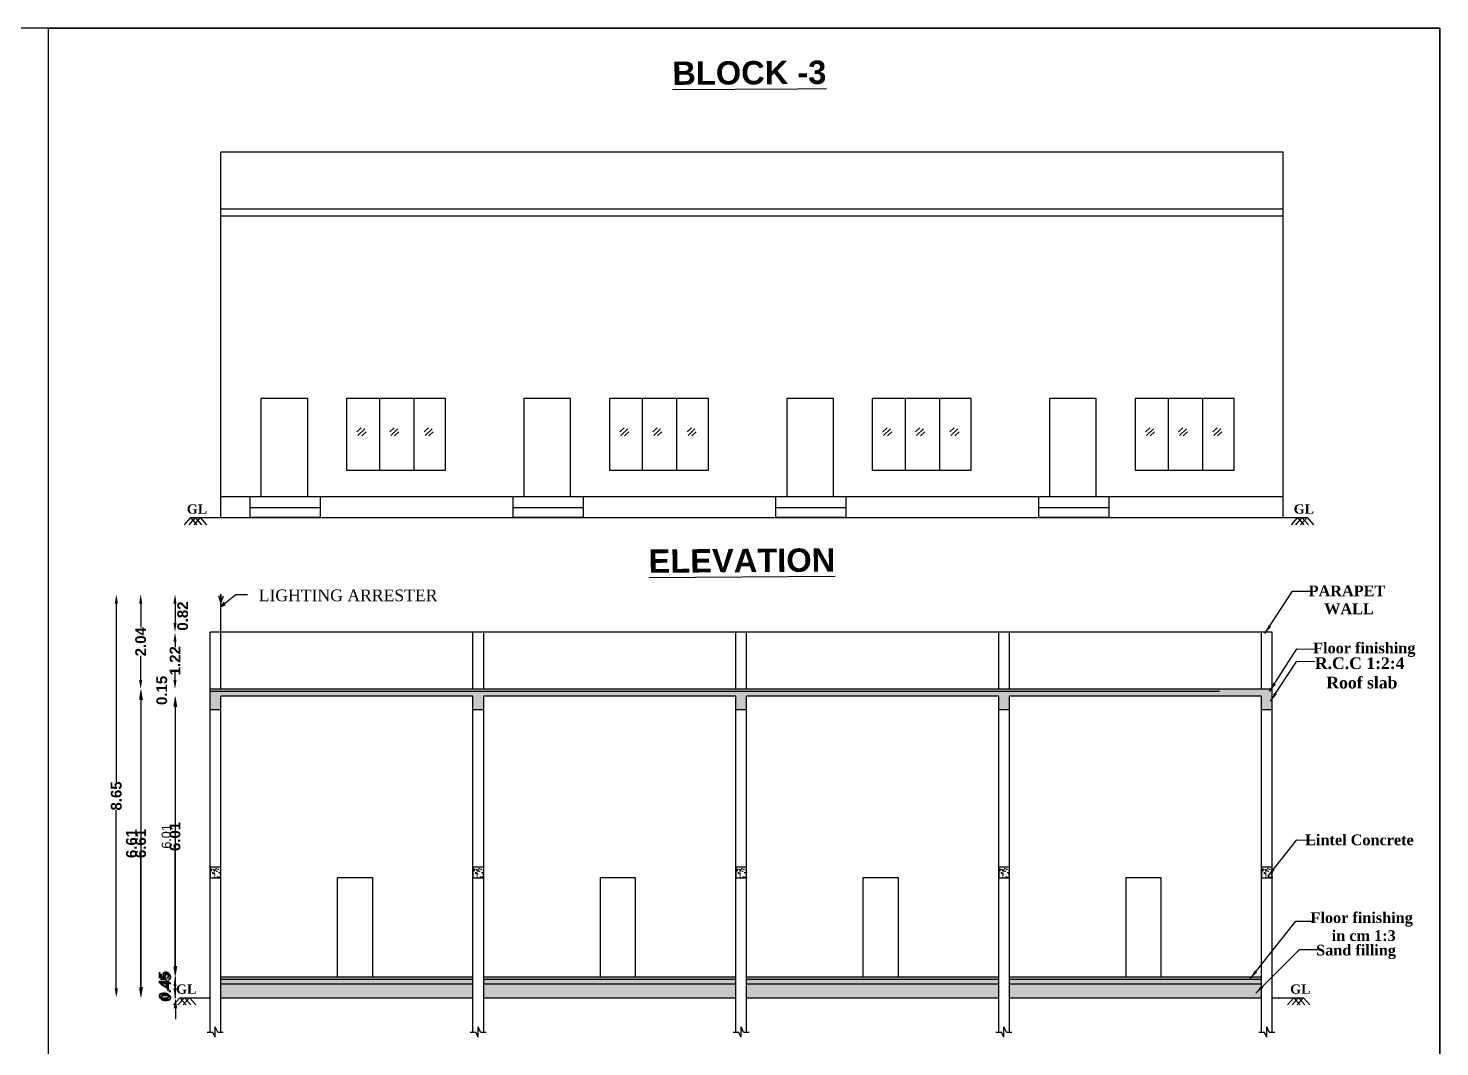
# Model space of a CAD drawing. Header units: metres. Extents: x 515 to 706, y -4 to 163.
# Drawn here: x 675.36 to 705.59, y 128.92 to 150.75 of the extents above; entities that cross this region are included whole.
import ezdxf

# ---------------------------------------------------------------- set-up
doc = ezdxf.new("R2010")
doc.units = ezdxf.units.M
doc.header["$MEASUREMENT"] = 0
doc.linetypes.add('PHANTOM2', pattern=[1.25, 0.625, -0.125, 0.125, -0.125, 0.125, -0.125])
doc.layers.add('BLK_3_FLR_0_REGULAR_ROOM_1', color=3, linetype='Continuous')
doc.layers.add('BLK_3_HT_OF_BLDG', color=4, linetype='Continuous', lineweight=30)
doc.layers.add('BLK_3_PLINTH_HEIGHT', color=4, linetype='Continuous', lineweight=30)
doc.styles.add('ARIAL', font='arialbd.ttf', dxfattribs={"height": 0.23})
doc.styles.add('working', font='arialbd.ttf', dxfattribs={"height": 0.23})
doc.dimstyles.new('new model', dxfattribs={"dimtxt": 0.23, "dimasz": 0.2, "dimexe": 0.1, "dimexo": 0.1, "dimgap": 0, "dimtad": 0, "dimzin": 1, "dimdsep": 46, "dimtxsty": 'working', "dimcen": 0.09, "dimse1": 1, "dimse2": 1, "dimclrd": 256, "dimclrt": 256, "dimadec": 1, "dimazin": 0, "dimtfac": 1, "dimtofl": 0, "dimtmove": 0, "dimatfit": 3, "dimfxl": 0, "dimtolj": 1, "dimtzin": 0, "dimlwd": -1, "dimlwe": -1, "dimarcsym": 0})
doc.dimstyles.new('OPEN SPACE', dxfattribs={"dimtxt": 0.23, "dimasz": 0.23, "dimexe": 0.1875, "dimexo": 0.0625, "dimgap": 0.09, "dimtad": 3, "dimzin": 0, "dimdsep": 46, "dimtxsty": 'ARIAL', "dimcen": 0.09, "dimse1": 1, "dimse2": 1, "dimclrd": 256, "dimclre": 256, "dimadec": 0, "dimazin": 0, "dimtfac": 0.5, "dimtix": 1, "dimtmove": 0, "dimatfit": 3, "dimfxl": 0, "dimtolj": 1, "dimtzin": 0, "dimarcsym": 0})
doc.dimstyles.new('PROJECT in CIVIL', dxfattribs={"dimscale": 25, "dimtxt": 0.3, "dimasz": 0.3, "dimexe": 0.3, "dimexo": 0.3, "dimgap": 0.1, "dimtad": 1, "dimdec": 1, "dimzin": 0, "dimdsep": 46, "dimlunit": 3, "dimtxsty": 'Standard', "dimblk": 'OBLIQUE', "dimcen": 0, "dimclrd": 8, "dimclre": 8, "dimclrt": 5, "dimadec": 0, "dimazin": 0, "dimtfac": 1, "dimtdec": 1, "dimtofl": 0, "dimtmove": 0, "dimatfit": 3, "dimfxl": 0, "dimtolj": 1, "dimtzin": 0, "dimarcsym": 0})
doc.dimstyles.new('Standard$0', dxfattribs={"dimtxt": 0.2, "dimasz": 0.23, "dimexe": 0.1805, "dimexo": 0.0625, "dimgap": 0.0955, "dimtad": 1, "dimzin": 0, "dimdsep": 46, "dimtxsty": 'Standard', "dimcen": 0, "dimdle": 440, "dimse1": 1, "dimse2": 1, "dimclrd": 256, "dimclrt": 256, "dimadec": 0, "dimazin": 0, "dimtfac": 1, "dimtofl": 0, "dimtmove": 0, "dimatfit": 3, "dimfxl": 0, "dimtolj": 1, "dimarcsym": 0})
pattern_1 = [(50, (-165.44864, 160.65447), (0.18218467, -0.015939086), [0.01905, -0.20955]), (355, (-165.44864, 160.65447), (-0.03524342, 0.191056845), [0.01524, -0.167640584]), (100.451445, (-165.43346, 160.65314), (0.146941247, 0.175117752), [0.01619001, -0.178090245]), (46.1842, (-165.44864, 160.70527), (0.27107904, -0.04204233), [0.028575, -0.314325]), (96.635558, (-165.42605, 160.70177), (0.237404134, 0.247426125), [0.02428502, -0.26713561]), (351.18415, (-165.44864, 160.70527), (0.23740413, 0.247426125), [0.02285997, -0.25145973]), (21, (-165.42324, 160.69257), (0.15161439, -0.102265198), [0.01905, -0.20955]), (326, (-165.42324, 160.69257), (0.06180203, 0.184187966), [0.01524, -0.16764]), (71.451445, (-165.4106, 160.68405), (0.21341642, 0.08192277), [0.01619001, -0.178089938]), (37.5, (-165.44864, 160.65447), (0.0030886033, 0.084555039), [0, -0.165608, 0, -0.17018, 0, -0.168275]), (7.5, (-165.44864, 160.65447), (0.0668196625, 0.100180575), [0, -0.097028, 0, -0.161798, 0, -0.064135]), (327.5, (-165.50528, 160.65447), (0.135590595, -0.005728744), [0, -0.0635, 0, -0.19812, 0, -0.26289]), (317.5, (-165.53068, 160.65447), (0.148129181, 0.025426491), [0, -0.08255, 0, -0.131572, 0, -0.18669])]

# ---------------------------------------------------------------- blocks, each defined once
blk = doc.blocks.new('*D250')
at = {"layer": 'BLK_3_HT_OF_BLDG', "color": 5, "lineweight": -2}
blk.add_line((677.776, 130.205), (677.776, 136.355), dxfattribs=at)
at = {"layer": 'BLK_3_HT_OF_BLDG', "color": 5, "lineweight": 40}
for points in [[(677.738, 136.355), (677.814, 136.355), (677.776, 136.585)], [(677.738, 130.205), (677.814, 130.205), (677.776, 129.975)]]:
    blk.add_solid(points, dxfattribs=at)
at = {"layer": 'Defpoints', "color": 0, "lineweight": 40}
for p in [(677.776, 136.585), (678.511, 136.585), (678.511, 129.975)]:
    blk.add_point(p, dxfattribs=at)
at = {"layer": 'BLK_3_HT_OF_BLDG', "color": 5, "lineweight": 50, "insert": (677.569, 133.28), "char_height": 0.23, "attachment_point": 5, "rotation": 90, "style": 'ARIAL'}
blk.add_mtext('\\A1;6.61', dxfattribs=at)
blk = doc.blocks.new('*D251')
at = {"layer": 'BLK_3_PLINTH_HEIGHT', "color": 7, "linetype": 'PHANTOM2', "lineweight": -2}
for p, q in [((678.511, 130.655), (678.511, 130.885)), ((678.511, 129.975), (678.511, 130.425)), ((678.511, 129.745), (678.511, 129.515))]:
    blk.add_line(p, q, dxfattribs=at)
at = {"layer": 'BLK_3_PLINTH_HEIGHT', "color": 7, "lineweight": 40}
for points in [[(678.473, 130.655), (678.549, 130.655), (678.511, 130.425)], [(678.473, 129.745), (678.549, 129.745), (678.511, 129.975)]]:
    blk.add_solid(points, dxfattribs=at)
at = {"layer": 'Defpoints', "color": 0, "lineweight": 40}
for p in [(678.511, 130.425), (678.648, 130.425), (678.648, 129.975)]:
    blk.add_point(p, dxfattribs=at)
at = {"layer": 'BLK_3_PLINTH_HEIGHT', "color": 0, "lineweight": 50, "insert": (678.304, 130.2), "char_height": 0.23, "attachment_point": 5, "rotation": 90, "style": 'ARIAL'}
blk.add_mtext('\\A1;0.45', dxfattribs=at)
blk = doc.blocks.new('*D33')
at = {"layer": 'BLK_3_FLR_0_REGULAR_ROOM_1', "lineweight": -2}
blk.add_line((678.511, 130.655), (678.511, 136.205), dxfattribs=at)
at = {"layer": 'BLK_3_FLR_0_REGULAR_ROOM_1', "lineweight": 40}
for points in [[(678.473, 136.205), (678.549, 136.205), (678.511, 136.435)], [(678.473, 130.655), (678.549, 130.655), (678.511, 130.425)]]:
    blk.add_solid(points, dxfattribs=at)
at = {"layer": 'Defpoints', "color": 0, "lineweight": 40}
for p in [(678.511, 136.435), (679.492, 136.435), (679.492, 130.425)]:
    blk.add_point(p, dxfattribs=at)
at = {"layer": 'BLK_3_FLR_0_REGULAR_ROOM_1', "lineweight": 50, "insert": (678.315, 133.43), "char_height": 0.2, "attachment_point": 5, "rotation": 90}
blk.add_mtext('\\A1;6.01', dxfattribs=at)
blk = doc.blocks.new('*D587')
blk.add_line((678.501, 130.175), (678.501, 130.225))
at = {"lineweight": 40}
for points in [[(678.467, 130.225), (678.534, 130.225), (678.501, 130.425)], [(678.467, 130.175), (678.534, 130.175), (678.501, 129.975)]]:
    blk.add_solid(points, dxfattribs=at)
at = {"layer": 'Defpoints', "color": 0, "lineweight": 40}
for p in [(678.501, 130.425), (679.252, 130.425), (679.252, 129.975)]:
    blk.add_point(p, dxfattribs=at)
at = {"lineweight": 30, "insert": (678.268, 130.236), "char_height": 0.23, "attachment_point": 5, "rotation": 90, "style": 'working'}
blk.add_mtext('\\A1;0.45', dxfattribs=at)
blk = doc.blocks.new('*D588')
for p, q in [((678.501, 136.235), (678.501, 133.709)), ((678.501, 130.625), (678.501, 133.15))]:
    blk.add_line(p, q)
at = {"lineweight": 40}
for points in [[(678.467, 136.235), (678.534, 136.235), (678.501, 136.435)], [(678.467, 130.625), (678.534, 130.625), (678.501, 130.425)]]:
    blk.add_solid(points, dxfattribs=at)
at = {"layer": 'Defpoints', "color": 0, "lineweight": 40}
for p in [(678.501, 136.435), (679.482, 136.435), (679.252, 130.425)]:
    blk.add_point(p, dxfattribs=at)
at = {"lineweight": 30, "insert": (678.501, 133.43), "char_height": 0.23, "attachment_point": 5, "rotation": 90, "style": 'working'}
blk.add_mtext('\\A1;6.01', dxfattribs=at)
blk = doc.blocks.new('*D589')
for p, q in [((677.766, 136.385), (677.766, 133.559)), ((677.766, 130.175), (677.766, 133))]:
    blk.add_line(p, q)
at = {"lineweight": 40}
for points in [[(677.732, 136.385), (677.799, 136.385), (677.766, 136.585)], [(677.732, 130.175), (677.799, 130.175), (677.766, 129.975)]]:
    blk.add_solid(points, dxfattribs=at)
at = {"layer": 'Defpoints', "color": 0, "lineweight": 40}
for p in [(677.766, 136.585), (679.252, 136.585), (688.112, 129.975)]:
    blk.add_point(p, dxfattribs=at)
at = {"lineweight": 30, "insert": (677.766, 133.28), "char_height": 0.23, "attachment_point": 5, "rotation": 90, "style": 'working'}
blk.add_mtext('\\A1;6.61', dxfattribs=at)
blk = doc.blocks.new('*D796')
for p, q in [((678.501, 136.785), (678.501, 136.985)), ((678.501, 136.235), (678.501, 136.035))]:
    blk.add_line(p, q)
at = {"lineweight": 40}
for points in [[(678.467, 136.785), (678.534, 136.785), (678.501, 136.585)], [(678.467, 136.235), (678.534, 136.235), (678.501, 136.435)]]:
    blk.add_solid(points, dxfattribs=at)
at = {"layer": 'Defpoints', "color": 0, "lineweight": 40}
for p in [(678.501, 136.585), (679.482, 136.585), (679.482, 136.435)]:
    blk.add_point(p, dxfattribs=at)
at = {"lineweight": 30, "insert": (678.218, 136.56), "char_height": 0.23, "attachment_point": 5, "rotation": 90, "style": 'working'}
blk.add_mtext('\\A1;0.15', dxfattribs=at)
blk = doc.blocks.new('*D590')
for p, q in [((677.243, 138.421), (677.243, 134.599)), ((677.243, 130.175), (677.243, 133.997))]:
    blk.add_line(p, q)
at = {"lineweight": 40}
for points in [[(677.21, 138.421), (677.277, 138.421), (677.243, 138.621)], [(677.21, 130.175), (677.277, 130.175), (677.243, 129.975)]]:
    blk.add_solid(points, dxfattribs=at)
at = {"layer": 'Defpoints', "color": 0, "lineweight": 40}
for p in [(679.482, 138.621), (677.243, 129.975), (679.252, 129.975)]:
    blk.add_point(p, dxfattribs=at)
at = {"lineweight": 30, "insert": (677.243, 134.298), "char_height": 0.23, "attachment_point": 5, "rotation": 90, "style": 'working'}
blk.add_mtext('\\A1;8.65', dxfattribs=at)
blk = doc.blocks.new('*D591')
for p, q in [((677.766, 138.421), (677.766, 137.908)), ((677.766, 136.785), (677.766, 137.298))]:
    blk.add_line(p, q)
at = {"lineweight": 40}
for points in [[(677.732, 138.421), (677.799, 138.421), (677.766, 138.621)], [(677.732, 136.785), (677.799, 136.785), (677.766, 136.585)]]:
    blk.add_solid(points, dxfattribs=at)
at = {"layer": 'Defpoints', "color": 0, "lineweight": 40}
for p in [(677.766, 138.621), (678.517, 138.621), (678.517, 136.585)]:
    blk.add_point(p, dxfattribs=at)
at = {"lineweight": 30, "insert": (677.766, 137.603), "char_height": 0.23, "attachment_point": 5, "rotation": 90, "style": 'working'}
blk.add_mtext('\\A1;2.04', dxfattribs=at)
blk = doc.blocks.new('*D797')
for p, q in [((678.501, 137.605), (678.501, 137.486)), ((678.501, 136.785), (678.501, 136.903))]:
    blk.add_line(p, q)
at = {"lineweight": 40}
for points in [[(678.467, 137.605), (678.534, 137.605), (678.501, 137.805)], [(678.467, 136.785), (678.534, 136.785), (678.501, 136.585)]]:
    blk.add_solid(points, dxfattribs=at)
at = {"layer": 'Defpoints', "color": 0, "lineweight": 40}
for p in [(678.501, 137.805), (679.252, 137.805), (679.252, 136.585)]:
    blk.add_point(p, dxfattribs=at)
at = {"lineweight": 30, "insert": (678.501, 137.195), "char_height": 0.23, "attachment_point": 5, "rotation": 90, "style": 'working'}
blk.add_mtext('\\A1;1.22', dxfattribs=at)
blk = doc.blocks.new('*D798')
blk.add_line((678.501, 138.421), (678.501, 138.005))
at = {"lineweight": 40}
for points in [[(678.467, 138.421), (678.534, 138.421), (678.501, 138.621)], [(678.467, 138.005), (678.534, 138.005), (678.501, 137.805)]]:
    blk.add_solid(points, dxfattribs=at)
at = {"layer": 'Defpoints', "color": 0, "lineweight": 40}
for p in [(679.482, 138.621), (678.501, 137.805), (679.482, 137.805)]:
    blk.add_point(p, dxfattribs=at)
at = {"lineweight": 30, "insert": (678.666, 138.153), "char_height": 0.23, "attachment_point": 5, "rotation": 90, "style": 'working'}
blk.add_mtext('\\A1;0.82', dxfattribs=at)
blk = doc.blocks.new('_Oblique')
at = {"color": 0, "linetype": 'ByBlock', "lineweight": -2}
blk.add_line((-0.5, -0.5), (0.5, 0.5), dxfattribs=at)

msp = doc.modelspace()

# ---------------------------------------------------------------- hatches: boundary and pattern name
at = {"lineweight": 30}
h = msp.add_hatch(dxfattribs=at)
h.set_pattern_fill('AR-CONC', color=256, scale=0.001, style=0)
h.set_pattern_definition([(50, (-165.44864, 162.11881), (0.18218467, -0.015939086), [0.01905, -0.20955]), (355, (-165.44864, 162.1188), (-0.03524342, 0.191056845), [0.01524, -0.167640584]), (100.451445, (-165.43346, 162.11748), (0.146941247, 0.175117752), [0.01619001, -0.178090245]), (46.1842, (-165.44864, 162.1696), (0.27107904, -0.04204233), [0.028575, -0.314325]), (96.635558, (-165.42605, 162.1661), (0.237404134, 0.247426125), [0.02428502, -0.26713561]), (351.18415, (-165.44864, 162.1696), (0.23740413, 0.247426125), [0.02285997, -0.25145973]), (21, (-165.42324, 162.15691), (0.15161439, -0.102265198), [0.01905, -0.20955]), (326, (-165.42324, 162.1569), (0.06180203, 0.184187966), [0.01524, -0.16764]), (71.451445, (-165.4106, 162.14839), (0.21341642, 0.08192277), [0.01619001, -0.178089938]), (37.5, (-165.44864, 162.11881), (0.0030886033, 0.084555039), [0, -0.165608, 0, -0.17018, 0, -0.168275]), (7.5, (-165.44864, 162.11881), (0.0668196625, 0.100180575), [0, -0.097028, 0, -0.161798, 0, -0.064135]), (327.5, (-165.50528, 162.11881), (0.135590595, -0.005728744), [0, -0.0635, 0, -0.19812, 0, -0.26289]), (317.5, (-165.53068, 162.11881), (0.148129181, 0.025426491), [0, -0.08255, 0, -0.131572, 0, -0.18669])])
h.paths.add_polyline_path([(696.14193, 136.14112), (696.37193, 136.14112), (696.37193, 136.4346), (701.77193, 136.4346), (701.77193, 136.14112), (702.00193, 136.14112), (702.00193, 136.5846), (679.25193, 136.5846), (679.25193, 136.14112), (679.48193, 136.14112), (679.48193, 136.4346), (684.88193, 136.4346), (684.88193, 136.14112), (685.11193, 136.14112), (685.11193, 136.4346), (690.51193, 136.4346), (690.51193, 136.14112), (690.74193, 136.14112), (690.74193, 136.4346), (696.14193, 136.4346)])
h = msp.add_hatch(color=256, dxfattribs=at)
h.dxf.hatch_style = 1
h.paths.add_polyline_path([(702.00193, 136.5846), (679.25193, 136.5846), (679.25193, 136.5346), (702.00193, 136.5346)])
h = msp.add_hatch(dxfattribs=at)
h.set_pattern_fill('AR-CONC', color=256, scale=0.001, style=0)
h.set_pattern_definition([(50, (-187.96864, 160.65447), (0.18218467, -0.015939086), [0.01905, -0.20955]), (355, (-187.96864, 160.65447), (-0.03524342, 0.191056845), [0.01524, -0.167640584]), (100.451445, (-187.95346, 160.65314), (0.146941247, 0.175117752), [0.01619001, -0.178090245]), (46.1842, (-187.96864, 160.70527), (0.27107904, -0.04204233), [0.028575, -0.314325]), (96.635558, (-187.94605, 160.70177), (0.237404134, 0.247426125), [0.02428502, -0.26713561]), (351.18415, (-187.96864, 160.70527), (0.23740413, 0.247426125), [0.02285997, -0.25145973]), (21, (-187.94324, 160.69257), (0.15161439, -0.102265198), [0.01905, -0.20955]), (326, (-187.94324, 160.69257), (0.06180203, 0.184187966), [0.01524, -0.16764]), (71.451445, (-187.9306, 160.68405), (0.21341642, 0.08192277), [0.01619001, -0.178089938]), (37.5, (-187.96864, 160.65447), (0.0030886033, 0.084555039), [0, -0.165608, 0, -0.17018, 0, -0.168275]), (7.5, (-187.96864, 160.65447), (0.0668196625, 0.100180575), [0, -0.097028, 0, -0.161798, 0, -0.064135]), (327.5, (-188.02528, 160.65447), (0.135590595, -0.005728744), [0, -0.0635, 0, -0.19812, 0, -0.26289]), (317.5, (-188.05068, 160.65447), (0.148129181, 0.025426491), [0, -0.08255, 0, -0.131572, 0, -0.18669])])
h.paths.add_polyline_path([(679.25193, 132.5446), (679.48193, 132.5446), (679.48193, 132.7746), (679.25193, 132.7746)])
h = msp.add_hatch(dxfattribs=at)
h.set_pattern_fill('AR-CONC', color=256, scale=0.001, style=0)
h.set_pattern_definition([(50, (-182.33864, 160.65493), (0.18218467, -0.015939086), [0.01905, -0.20955]), (355, (-182.33864, 160.65493), (-0.03524342, 0.191056845), [0.01524, -0.167640584]), (100.451445, (-182.32346, 160.6536), (0.146941247, 0.175117752), [0.01619001, -0.178090245]), (46.1842, (-182.33864, 160.70573), (0.27107904, -0.04204233), [0.028575, -0.314325]), (96.635558, (-182.31605, 160.70222), (0.237404134, 0.247426125), [0.02428502, -0.26713561]), (351.18415, (-182.33864, 160.70573), (0.23740413, 0.247426125), [0.02285997, -0.25145973]), (21, (-182.31324, 160.69303), (0.15161439, -0.102265198), [0.01905, -0.20955]), (326, (-182.31324, 160.69303), (0.06180203, 0.184187966), [0.01524, -0.16764]), (71.451445, (-182.3006, 160.6845), (0.21341642, 0.08192277), [0.01619001, -0.178089938]), (37.5, (-182.33864, 160.65493), (0.0030886033, 0.084555039), [0, -0.165608, 0, -0.17018, 0, -0.168275]), (7.5, (-182.33864, 160.65493), (0.0668196625, 0.100180575), [0, -0.097028, 0, -0.161798, 0, -0.064135]), (327.5, (-182.39528, 160.65493), (0.135590595, -0.005728744), [0, -0.0635, 0, -0.19812, 0, -0.26289]), (317.5, (-182.42068, 160.65493), (0.148129181, 0.025426491), [0, -0.08255, 0, -0.131572, 0, -0.18669])])
h.paths.add_polyline_path([(684.88193, 132.54505), (685.11193, 132.54505), (685.11193, 132.77505), (684.88193, 132.77505)])
h = msp.add_hatch(dxfattribs=at)
h.set_pattern_fill('AR-CONC', color=256, scale=0.001, style=0)
h.set_pattern_definition([(50, (-182.33864, 160.65447), (0.18218467, -0.015939086), [0.01905, -0.20955]), (355, (-182.33864, 160.65447), (-0.03524342, 0.191056845), [0.01524, -0.167640584]), (100.451445, (-182.32346, 160.65314), (0.146941247, 0.175117752), [0.01619001, -0.178090245]), (46.1842, (-182.33864, 160.70527), (0.27107904, -0.04204233), [0.028575, -0.314325]), (96.635558, (-182.31605, 160.70177), (0.237404134, 0.247426125), [0.02428502, -0.26713561]), (351.18415, (-182.33864, 160.70527), (0.23740413, 0.247426125), [0.02285997, -0.25145973]), (21, (-182.31324, 160.69257), (0.15161439, -0.102265198), [0.01905, -0.20955]), (326, (-182.31324, 160.69257), (0.06180203, 0.184187966), [0.01524, -0.16764]), (71.451445, (-182.3006, 160.68405), (0.21341642, 0.08192277), [0.01619001, -0.178089938]), (37.5, (-182.33864, 160.65447), (0.0030886033, 0.084555039), [0, -0.165608, 0, -0.17018, 0, -0.168275]), (7.5, (-182.33864, 160.65447), (0.0668196625, 0.100180575), [0, -0.097028, 0, -0.161798, 0, -0.064135]), (327.5, (-182.39528, 160.65447), (0.135590595, -0.005728744), [0, -0.0635, 0, -0.19812, 0, -0.26289]), (317.5, (-182.42068, 160.65447), (0.148129181, 0.025426491), [0, -0.08255, 0, -0.131572, 0, -0.18669])])
h.paths.add_polyline_path([(684.88193, 132.5446), (685.11193, 132.5446), (685.11193, 132.7746), (684.88193, 132.7746)])
h = msp.add_hatch(dxfattribs=at)
h.set_pattern_fill('AR-CONC', color=256, scale=0.001, style=0)
h.set_pattern_definition([(50, (-176.70864, 160.65447), (0.18218467, -0.015939086), [0.01905, -0.20955]), (355, (-176.70864, 160.65447), (-0.03524342, 0.191056845), [0.01524, -0.167640584]), (100.451445, (-176.69346, 160.65314), (0.146941247, 0.175117752), [0.01619001, -0.178090245]), (46.1842, (-176.70864, 160.70527), (0.27107904, -0.04204233), [0.028575, -0.314325]), (96.635558, (-176.68605, 160.70177), (0.237404134, 0.247426125), [0.02428502, -0.26713561]), (351.18415, (-176.70864, 160.70527), (0.23740413, 0.247426125), [0.02285997, -0.25145973]), (21, (-176.68324, 160.69257), (0.15161439, -0.102265198), [0.01905, -0.20955]), (326, (-176.68324, 160.69257), (0.06180203, 0.184187966), [0.01524, -0.16764]), (71.451445, (-176.6706, 160.68405), (0.21341642, 0.08192277), [0.01619001, -0.178089938]), (37.5, (-176.70864, 160.65447), (0.0030886033, 0.084555039), [0, -0.165608, 0, -0.17018, 0, -0.168275]), (7.5, (-176.70864, 160.65447), (0.0668196625, 0.100180575), [0, -0.097028, 0, -0.161798, 0, -0.064135]), (327.5, (-176.76528, 160.65447), (0.135590595, -0.005728744), [0, -0.0635, 0, -0.19812, 0, -0.26289]), (317.5, (-176.79068, 160.65447), (0.148129181, 0.025426491), [0, -0.08255, 0, -0.131572, 0, -0.18669])])
h.paths.add_polyline_path([(690.51193, 132.5446), (690.74193, 132.5446), (690.74193, 132.7746), (690.51193, 132.7746)])
h = msp.add_hatch(dxfattribs=at)
h.set_pattern_fill('AR-CONC', color=256, scale=0.001, style=0)
h.set_pattern_definition([(50, (-171.07864, 160.65447), (0.18218467, -0.015939086), [0.01905, -0.20955]), (355, (-171.07864, 160.65447), (-0.03524342, 0.191056845), [0.01524, -0.167640584]), (100.451445, (-171.06346, 160.65314), (0.146941247, 0.175117752), [0.01619001, -0.178090245]), (46.1842, (-171.07864, 160.70527), (0.27107904, -0.04204233), [0.028575, -0.314325]), (96.635558, (-171.05605, 160.70177), (0.237404134, 0.247426125), [0.02428502, -0.26713561]), (351.18415, (-171.07864, 160.70527), (0.23740413, 0.247426125), [0.02285997, -0.25145973]), (21, (-171.05324, 160.69257), (0.15161439, -0.102265198), [0.01905, -0.20955]), (326, (-171.05324, 160.69257), (0.06180203, 0.184187966), [0.01524, -0.16764]), (71.451445, (-171.0406, 160.68405), (0.21341642, 0.08192277), [0.01619001, -0.178089938]), (37.5, (-171.07864, 160.65447), (0.0030886033, 0.084555039), [0, -0.165608, 0, -0.17018, 0, -0.168275]), (7.5, (-171.07864, 160.65447), (0.0668196625, 0.100180575), [0, -0.097028, 0, -0.161798, 0, -0.064135]), (327.5, (-171.13528, 160.65447), (0.135590595, -0.005728744), [0, -0.0635, 0, -0.19812, 0, -0.26289]), (317.5, (-171.16068, 160.65447), (0.148129181, 0.025426491), [0, -0.08255, 0, -0.131572, 0, -0.18669])])
h.paths.add_polyline_path([(696.14193, 132.5446), (696.37193, 132.5446), (696.37193, 132.7746), (696.14193, 132.7746)])
h = msp.add_hatch(dxfattribs=at)
h.set_pattern_fill('AR-CONC', color=256, scale=0.001, style=0)
h.set_pattern_definition(pattern_1)
h.paths.add_polyline_path([(701.77193, 132.5446), (702.00193, 132.5446), (702.00193, 132.7746), (701.77193, 132.7746)])
h = msp.add_hatch(color=256, dxfattribs=at)
h.dxf.hatch_style = 1
h.paths.add_polyline_path([(679.48193, 130.4246), (679.48193, 130.3746), (684.88193, 130.3746), (684.88193, 130.4246)])
h.paths.add_polyline_path([(685.11193, 130.4246), (685.11193, 130.3746), (690.51193, 130.3746), (690.51193, 130.4246)])
h.paths.add_polyline_path([(690.74193, 130.4246), (690.74193, 130.3746), (696.14193, 130.3746), (696.14193, 130.4246)])
h.paths.add_polyline_path([(701.77193, 130.3746), (701.77193, 130.4246), (696.37193, 130.4246), (696.37193, 130.3746)])
h = msp.add_hatch(dxfattribs=at)
h.set_pattern_fill('AR-CONC', color=256, scale=0.001, style=0)
h.set_pattern_definition(pattern_1)
h.paths.add_polyline_path([(701.77193, 130.2746), (696.37193, 130.2746), (696.37193, 130.3746), (701.77193, 130.3746)])
h.paths.add_polyline_path([(696.14193, 130.3746), (690.74193, 130.3746), (690.74193, 130.2746), (696.14193, 130.2746)])
h.paths.add_polyline_path([(690.51193, 130.3746), (685.11193, 130.3746), (685.11193, 130.2746), (690.51193, 130.2746)])
h.paths.add_polyline_path([(684.88193, 130.3746), (679.48193, 130.3746), (679.48193, 130.2746), (684.88193, 130.2746)])
h = msp.add_hatch(dxfattribs=at)
h.set_pattern_fill('AR-SAND', color=256, scale=0.0025)
h.set_pattern_definition([(37.5, (-165.44864, 160.65447), (-0.004000078, 0.122353309), [0, -0.09652, 0, -0.10795, 0, -0.1031875]), (7.5, (-165.44864, 160.65447), (0.11238082, 0.179206275), [0, -0.05207, 0, -0.086995, 0, -0.0333375]), (327.5, (-165.52674, 160.65447), (0.197748093, 0.000359296), [0, -0.03175, 0, -0.1143, 0, -0.149225]), (317.5, (-165.52674, 160.65447), (0.190889113, 0.05573233), [0, -0.015875, 0, -0.07493, 0, -0.085725])])
h.paths.add_polyline_path([(684.88193, 130.2746), (679.48193, 130.2746), (679.48193, 129.9746), (684.88193, 129.9746)])
h.paths.add_polyline_path([(690.51193, 130.2746), (685.11193, 130.2746), (685.11193, 129.9746), (690.51193, 129.9746)])
h.paths.add_polyline_path([(696.14193, 130.2746), (690.74193, 130.2746), (690.74193, 129.9746), (696.14193, 129.9746)])
h.paths.add_polyline_path([(701.77193, 130.2746), (696.37193, 130.2746), (696.37193, 129.9746), (701.77193, 129.9746)])

# ---------------------------------------------------------------- linework, layer by layer
msp.add_line((705.58866, -3.80445), (705.58866, 150.74728))
for p, q in [((679.48193, 140.26096), (679.48193, 148.09096)), ((702.23193, 148.09096), (679.48193, 148.09096)), ((702.23193, 140.26096), (702.23193, 148.09096)), ((702.23193, 146.87096), (679.48193, 146.87096)), ((702.23193, 146.72096), (679.48193, 146.72096)), ((682.87911, 142.81096), (682.87911, 141.28096)), ((683.61449, 142.81096), (683.61449, 141.28096)), ((688.50911, 142.81096), (688.50911, 141.28096)), ((689.24449, 142.81096), (689.24449, 141.28096)), ((694.13911, 142.81096), (694.13911, 141.28096)), ((694.87449, 142.81096), (694.87449, 141.28096)), ((699.76911, 142.81096), (699.76911, 141.28096)), ((700.50449, 142.81096), (700.50449, 141.28096)), ((682.39847, 142.09718), (682.49066, 142.18707)), ((682.4182, 142.02052), (682.56624, 142.16487)), ((682.49939, 142.01194), (682.59159, 142.10183)), ((683.10372, 142.09718), (683.19591, 142.18707)), ((683.12345, 142.02052), (683.27149, 142.16487)), ((683.20465, 142.01194), (683.29684, 142.10183)), ((683.8391, 142.09718), (683.93129, 142.18707)), ((683.85883, 142.02052), (684.00686, 142.16487)), ((683.94002, 142.01194), (684.03221, 142.10183)), ((688.02847, 142.09718), (688.12066, 142.18707)), ((688.0482, 142.02052), (688.19624, 142.16487)), ((688.12939, 142.01194), (688.22159, 142.10183)), ((688.73372, 142.09718), (688.82591, 142.18707)), ((688.75346, 142.02052), (688.90149, 142.16487)), ((688.83465, 142.01194), (688.92684, 142.10183)), ((689.4691, 142.09718), (689.56129, 142.18707)), ((689.48883, 142.02052), (689.63686, 142.16487)), ((689.57002, 142.01194), (689.66221, 142.10183)), ((693.65847, 142.09718), (693.75066, 142.18707)), ((693.6782, 142.02052), (693.82624, 142.16487)), ((693.75939, 142.01194), (693.85159, 142.10183)), ((694.36372, 142.09718), (694.45591, 142.18707)), ((694.38346, 142.02052), (694.53149, 142.16487)), ((694.46465, 142.01194), (694.55684, 142.10183)), ((695.0991, 142.09718), (695.19129, 142.18707)), ((695.11883, 142.02052), (695.26686, 142.16487)), ((695.20002, 142.01194), (695.29221, 142.10183)), ((699.28847, 142.09718), (699.38066, 142.18707)), ((699.3082, 142.02052), (699.45624, 142.16486)), ((699.38939, 142.01194), (699.48159, 142.10183)), ((699.99372, 142.09718), (700.08592, 142.18707)), ((700.01346, 142.02052), (700.16149, 142.16486)), ((700.09465, 142.01194), (700.18684, 142.10183)), ((700.7291, 142.09718), (700.82129, 142.18707)), ((700.74883, 142.02052), (700.89686, 142.16486)), ((700.83002, 142.01194), (700.92221, 142.10183)), ((679.48193, 140.71096), (702.23193, 140.71096)), ((680.11025, 140.48096), (681.61025, 140.48096)), ((685.74026, 140.48096), (687.24026, 140.48096)), ((691.37026, 140.48096), (692.87026, 140.48096)), ((697.00026, 140.48096), (698.50026, 140.48096)), ((678.83345, 140.26096), (678.69625, 140.10872)), ((678.93125, 140.26096), (678.79405, 140.10872)), ((678.83345, 140.26096), (702.74664, 140.26096)), ((678.83345, 140.26096), (678.97064, 140.10872)), ((679.03992, 140.26096), (678.90273, 140.10872)), ((678.93125, 140.26096), (679.06845, 140.10872)), ((679.03992, 140.26096), (679.17712, 140.10872)), ((702.54017, 140.26096), (702.40297, 140.10872)), ((702.63797, 140.26096), (702.50078, 140.10872)), ((702.54017, 140.26096), (702.67736, 140.10872)), ((702.74664, 140.26096), (702.60945, 140.10872)), ((702.63797, 140.26096), (702.77517, 140.10872)), ((702.74664, 140.26096), (702.88384, 140.10872)), ((679.25193, 129.24101), (679.25193, 137.8046)), ((702.00193, 137.8046), (679.25193, 137.8046)), ((679.48193, 136.5846), (679.48193, 137.8046)), ((684.88193, 136.5846), (684.88193, 137.80459)), ((685.11193, 136.5846), (685.11193, 137.80459)), ((690.51193, 136.5846), (690.51193, 137.8046)), ((690.74193, 136.5846), (690.74193, 137.8046)), ((696.14193, 136.5846), (696.14193, 137.8046)), ((696.37193, 136.5846), (696.37193, 137.8046)), ((701.77193, 136.5846), (701.77193, 137.8046)), ((702.00193, 129.24101), (702.00193, 137.8046)), ((702.00193, 129.24101), (702.00193, 137.8046)), ((702.00193, 136.5846), (679.25193, 136.5846)), ((700.86924, 136.5846), (679.25193, 136.5846)), ((700.86924, 136.5346), (679.25193, 136.5346)), ((679.48193, 129.24101), (679.48193, 136.4346)), ((684.88193, 136.4346), (679.48193, 136.4346)), ((684.88193, 129.24101), (684.88193, 136.4346)), ((690.51193, 136.4346), (685.11193, 136.4346)), ((685.11193, 129.24101), (685.11193, 136.4346)), ((690.51193, 129.24101), (690.51193, 136.4346)), ((696.14193, 136.4346), (690.74193, 136.4346)), ((690.74193, 129.24101), (690.74193, 136.4346)), ((696.14193, 129.24101), (696.14193, 136.4346)), ((701.77193, 136.4346), (696.37193, 136.4346)), ((696.37193, 129.24101), (696.37193, 136.4346)), ((701.77193, 129.24101), (701.77193, 136.4346)), ((679.48193, 136.14112), (679.25193, 136.14112)), ((685.11193, 136.14112), (684.88193, 136.14112)), ((690.74193, 136.14112), (690.51193, 136.14112)), ((696.37193, 136.14112), (696.14193, 136.14112)), ((702.00193, 136.14112), (701.77193, 136.14112)), ((679.48193, 130.4246), (684.88193, 130.4246)), ((679.48193, 130.3746), (684.88193, 130.3746)), ((685.11193, 130.4246), (690.51193, 130.4246)), ((685.11193, 130.3746), (690.51193, 130.3746)), ((690.74193, 130.4246), (696.14193, 130.4246)), ((690.74193, 130.3746), (696.14193, 130.3746)), ((696.37193, 130.4246), (701.77193, 130.4246)), ((696.37193, 130.3746), (701.77193, 130.3746)), ((679.48193, 130.2746), (684.88193, 130.2746)), ((685.11193, 130.2746), (690.51193, 130.2746)), ((690.74193, 130.2746), (696.14193, 130.2746)), ((696.37193, 130.2746), (701.77193, 130.2746)), ((678.60345, 129.9746), (678.46625, 129.82236)), ((678.70125, 129.9746), (678.56405, 129.82236)), ((678.60345, 129.9746), (679.25193, 129.9746)), ((678.60345, 129.9746), (678.74064, 129.82236)), ((678.80992, 129.9746), (678.67273, 129.82236)), ((678.70125, 129.9746), (678.83845, 129.82236)), ((678.80992, 129.9746), (678.94712, 129.82236)), ((679.48193, 129.9746), (684.88193, 129.9746)), ((685.11193, 129.9746), (690.51193, 129.9746)), ((690.74193, 129.9746), (696.14193, 129.9746)), ((696.37193, 129.9746), (701.77193, 129.9746)), ((702.00193, 129.9746), (702.67071, 129.9746)), ((702.46423, 129.9746), (702.32704, 129.82236)), ((702.56204, 129.9746), (702.42484, 129.82236)), ((702.46423, 129.9746), (702.60143, 129.82236)), ((702.67071, 129.9746), (702.53351, 129.82236)), ((702.56204, 129.9746), (702.69923, 129.82236)), ((702.67071, 129.9746), (702.8079, 129.82236)), ((679.19281, 129.24101), (679.31105, 129.24101)), ((679.36374, 129.12756), (679.31105, 129.24101)), ((679.41643, 129.24101), (679.36374, 129.35446)), ((679.36374, 129.12756), (679.36374, 129.35446)), ((679.41643, 129.24101), (679.53466, 129.24101)), ((684.82281, 129.241), (684.94105, 129.241)), ((684.99374, 129.12755), (684.94105, 129.241)), ((685.04643, 129.241), (684.99374, 129.35445)), ((684.99374, 129.12755), (684.99374, 129.35445)), ((685.04643, 129.241), (685.16466, 129.241)), ((690.45281, 129.24101), (690.57105, 129.24101)), ((690.62374, 129.12756), (690.57105, 129.24101)), ((690.67643, 129.24101), (690.62374, 129.35446)), ((690.62374, 129.12756), (690.62374, 129.35446)), ((690.67643, 129.24101), (690.79466, 129.24101)), ((696.08282, 129.24101), (696.20105, 129.24101)), ((696.25374, 129.12756), (696.20105, 129.24101)), ((696.30643, 129.24101), (696.25374, 129.35446)), ((696.25374, 129.12756), (696.25374, 129.35446)), ((696.30643, 129.24101), (696.42466, 129.24101)), ((701.71282, 129.24101), (701.83105, 129.24101)), ((701.88374, 129.12756), (701.83105, 129.24101)), ((701.93643, 129.24101), (701.88374, 129.35446)), ((701.88374, 129.12756), (701.88374, 129.35446)), ((701.93643, 129.24101), (702.05466, 129.24101))]:
    msp.add_line(p, q, dxfattribs=at)
at = {"lineweight": 30, "ltscale": 0.25}
for p, q in [((679.42914, 138.5925), (679.48193, 138.43216)), ((679.48193, 138.6214), (679.48193, 138.43216)), ((679.48193, 137.8046), (679.48193, 138.6214)), ((679.48193, 138.361), (679.80544, 138.61117)), ((679.48193, 138.43216), (679.54041, 138.58672)), ((679.80544, 138.61117), (680.05078, 138.61117)), ((679.54396, 138.4518), (679.48193, 138.361)), ((679.48193, 138.361), (679.58505, 138.39565))]:
    msp.add_line(p, q, dxfattribs=at)
at = {"lineweight": 30}
for points in [[(515.25728, -3.67879), (705.58866, -3.67879), (705.58866, 150.74728), (515.25728, 150.74728)], [(642.61905, 71.40396), (675.79196, 71.40396), (675.79196, 150.74728), (642.61905, 150.74728)], [(705.58866, 104.44594), (675.79196, 104.44594), (675.79196, 150.74728), (705.58866, 150.74728)], [(680.3425, 140.71096), (681.3425, 140.71096), (681.3425, 142.81096), (680.3425, 142.81096)], [(682.17386, 141.28096), (684.29386, 141.28096), (684.29386, 142.81096), (682.17386, 142.81096)], [(685.9725, 140.71096), (686.9725, 140.71096), (686.9725, 142.81096), (685.9725, 142.81096)], [(687.80386, 141.28096), (689.92386, 141.28096), (689.92386, 142.81096), (687.80386, 142.81096)], [(691.6025, 140.71096), (692.6025, 140.71096), (692.6025, 142.81096), (691.6025, 142.81096)], [(693.43386, 141.28096), (695.55386, 141.28096), (695.55386, 142.81096), (693.43386, 142.81096)], [(697.2325, 140.71096), (698.2325, 140.71096), (698.2325, 142.81096), (697.2325, 142.81096)], [(699.06386, 141.28096), (701.18386, 141.28096), (701.18386, 142.81096), (699.06386, 142.81096)], [(681.61025, 140.26096), (680.11025, 140.26096), (680.11025, 140.71096), (681.61025, 140.71096)], [(687.24026, 140.26096), (685.74026, 140.26096), (685.74026, 140.71096), (687.24026, 140.71096)], [(692.87026, 140.26096), (691.37026, 140.26096), (691.37026, 140.71096), (692.87026, 140.71096)], [(698.50026, 140.26096), (697.00026, 140.26096), (697.00026, 140.71096), (698.50026, 140.71096)], [(679.25193, 132.5446), (679.48193, 132.5446), (679.48193, 132.7746), (679.25193, 132.7746)], [(684.88193, 132.54505), (685.11193, 132.54505), (685.11193, 132.77505), (684.88193, 132.77505)], [(684.88193, 132.5446), (685.11193, 132.5446), (685.11193, 132.7746), (684.88193, 132.7746)], [(690.51193, 132.5446), (690.74193, 132.5446), (690.74193, 132.7746), (690.51193, 132.7746)], [(696.14193, 132.5446), (696.37193, 132.5446), (696.37193, 132.7746), (696.14193, 132.7746)], [(701.77193, 132.5446), (702.00193, 132.5446), (702.00193, 132.7746), (701.77193, 132.7746)], [(681.97526, 130.4246), (682.73526, 130.4246), (682.73526, 132.5446), (681.97526, 132.5446)], [(687.60526, 130.4246), (688.36526, 130.4246), (688.36526, 132.5446), (687.60526, 132.5446)], [(693.23526, 130.4246), (693.99526, 130.4246), (693.99526, 132.5446), (693.23526, 132.5446)], [(698.86526, 130.4246), (699.62526, 130.4246), (699.62526, 132.5446), (698.86526, 132.5446)]]:
    msp.add_lwpolyline(points, close=True, dxfattribs=at)

# ---------------------------------------------------------------- texts
at = {"lineweight": 30, "char_height": 0.5, "attachment_point": 1, "rotation": 0.4, "style": 'ARIAL'}
for s, insert in [('{\\W7.94871;\\L   \\W1;BLOCK -3}', (684.52344, 150.00021)), ('{\\W7.3705;\\L   \\W1;ELEVATION }', (684.35193, 139.54858))]:
    msp.add_mtext_dynamic_manual_height_columns(s, width=12.4726769, gutter_width=1.5, heights=[0], dxfattribs=dict(at, insert=insert))
at = {"lineweight": 30, "attachment_point": 5}
for s, insert, char_height in [('\\A1;{\\fTimes New Roman Baltic|b1|i0|c0|p18;GL}', (678.97162, 140.44482), 0.2), ('\\A1;{\\fTimes New Roman Baltic|b1|i0|c0|p18;GL}', (702.67834, 140.44482), 0.2), ('\\A1;{\\fTimes New Roman Baltic|b1|i0|c0|p18;PARAPET\\P WALL }', (703.60106, 138.49723), 0.23), ('\\A1;{\\fTimes New Roman Baltic|b1|i0|c0|p18;Floor finishing}', (703.97229, 137.42995), 0.23), ('\\A1;{\\fTimes New Roman Baltic|b1|i0|c0|p18;R.C.C 1:2:4\\P \\fTimes New Roman Baltic|b1|i0|c186|p18;Roof slab}', (703.87317, 136.93298), 0.25), ('\\A1;{\\fTimes New Roman Baltic|b1|i0|c0|p18;Lintel Concrete}', (703.86844, 133.35619), 0.23), ('\\A1;{\\fTimes New Roman Baltic|b1|i0|c0|p18;Floor finishing\\P in cm 1:3}', (703.91591, 131.49694), 0.23), ('\\A1;{\\fTimes New Roman Baltic|b1|i0|c0|p18;Sand filling}', (703.79528, 130.95684), 0.23), ('\\A1;{\\fTimes New Roman Baltic|b1|i0|c0|p18;GL}', (678.74162, 130.15845), 0.2), ('\\A1;{\\fTimes New Roman Baltic|b1|i0|c0|p18;GL}', (702.60241, 130.15845), 0.2)]:
    msp.add_mtext(s, dxfattribs=dict(at, insert=insert, char_height=char_height))
at = {"lineweight": 30, "ltscale": 0.25, "insert": (682.20785, 138.7211), "char_height": 0.25, "attachment_point": 2}
msp.add_mtext('\\A1;{\\fTimes New Roman|b0|i0|c0|p18;LIGHTING ARRESTER}', dxfattribs=at)

# ---------------------------------------------------------------- dimensions: what is measured, and where the dimension line sits
at = {"lineweight": 30}
for base, p1, p2, angle, override, picture, middle in [((677.24322, 129.9746), (679.48193, 138.6214), (679.25193, 129.9746), 90, {"dimpost": '\\X'}, '*D590', (677.24322, 134.298)), ((677.76564, 136.5846), (688.11193, 129.9746), (679.25193, 136.5846), 90, {"dimpost": '\\X', "dimtmove": 2}, '*D589', (677.76564, 133.2796)), ((678.50057, 136.4346), (679.25193, 130.4246), (679.48193, 136.4346), 270, {"dimpost": '\\X', "dimtmove": 2}, '*D588', (678.50057, 133.4296))]:
    dim = msp.add_linear_dim(base=base, p1=p1, p2=p2, angle=angle, dimstyle='new model', override=override, dxfattribs=at)
    dim.commit()
    dim.dimension.update_dxf_attribs({"geometry": picture, "text_midpoint": middle})
for p1, p2, picture, middle in [((678.51701, 136.5846), (678.51701, 138.6214), '*D591', (677.76564, 137.603)), ((679.25193, 136.5846), (679.25193, 137.8046), '*D797', (678.50057, 137.1946))]:
    dim = msp.add_aligned_dim(p1=p1, p2=p2, distance=0.75136, dimstyle='new model', override={"dimpost": '\\X'}, dxfattribs=at)
    dim.commit()
    dim.dimension.update_dxf_attribs({"geometry": picture, "text_midpoint": middle})
for base, p1, p2, picture, middle, dimtype in [((678.50057, 137.8046), (679.48193, 138.6214), (679.48193, 137.8046), '*D798', (678.66616, 138.153), 160), ((678.50057, 136.5846), (679.48193, 136.4346), (679.48193, 136.5846), '*D796', (678.21786, 136.55973), 161), ((678.50057, 130.4246), (679.25193, 129.9746), (679.25193, 130.4246), '*D587', (678.26781, 130.23606), 161)]:
    dim = msp.add_linear_dim(base=base, p1=p1, p2=p2, angle=90, dimstyle='new model', override={"dimpost": '\\X', "dimtmove": 2}, dxfattribs=at)
    dim.commit()
    dim.dimension.update_dxf_attribs({"geometry": picture, "text_midpoint": middle, "dimtype": dimtype})
at = {"layer": 'BLK_3_FLR_0_REGULAR_ROOM_1', "color": 2, "lineweight": 50}
dim = msp.add_aligned_dim(p1=(679.49232, 130.4246), p2=(679.49232, 136.4346), distance=0.98136, dimstyle='Standard$0', dxfattribs=at)
dim.commit()
dim.dimension.update_dxf_attribs({"geometry": '*D33', "text_midpoint": (678.31546, 133.4296)})
at = {"layer": 'BLK_3_HT_OF_BLDG', "color": 5, "lineweight": 50}
dim = msp.add_aligned_dim(p1=(678.51096, 129.9746), p2=(678.51096, 136.5846), distance=0.73492, dimstyle='OPEN SPACE', override={"dimpost": '\\X', "dimclrd": 5, "dimclrt": 5}, dxfattribs=at)
dim.commit()
dim.dimension.update_dxf_attribs({"geometry": '*D250', "text_midpoint": (677.5686, 133.2796)})
at = {"layer": 'BLK_3_PLINTH_HEIGHT', "color": 7, "lineweight": 50}
dim = msp.add_aligned_dim(p1=(678.64815, 129.9746), p2=(678.64815, 130.4246), distance=0.13718, dimstyle='OPEN SPACE', override={"dimpost": '\\X', "dimclrd": 7, "dimfxl": 0, "dimarcsym": 2}, dxfattribs=at)
dim.commit()
dim.dimension.update_dxf_attribs({"geometry": '*D251', "text_midpoint": (678.30353, 130.1996)})

# ---------------------------------------------------------------- leaders
at = {"lineweight": 30}
for points in [[(701.84417, 137.77598), (702.43184, 138.68938), (702.82273, 138.68252)], [(701.94297, 136.53681), (702.53063, 137.45021), (702.92152, 137.44336)], [(701.9619, 136.32635), (702.53063, 137.1892), (702.92152, 137.18235)], [(701.90669, 132.57444), (702.53063, 133.35637), (702.92152, 133.34952)], [(701.5289, 130.38245), (702.50743, 131.61652), (702.88061, 131.61632)], [(701.64801, 130.07433), (702.58106, 131.00578), (702.97195, 131.00578)]]:
    msp.add_leader(points, dimstyle='PROJECT in CIVIL', override={"dimasz": 0.008, "dimtad": 0, "dimarcsym": 1}, dxfattribs=at)

doc.saveas('drawing.dxf')
